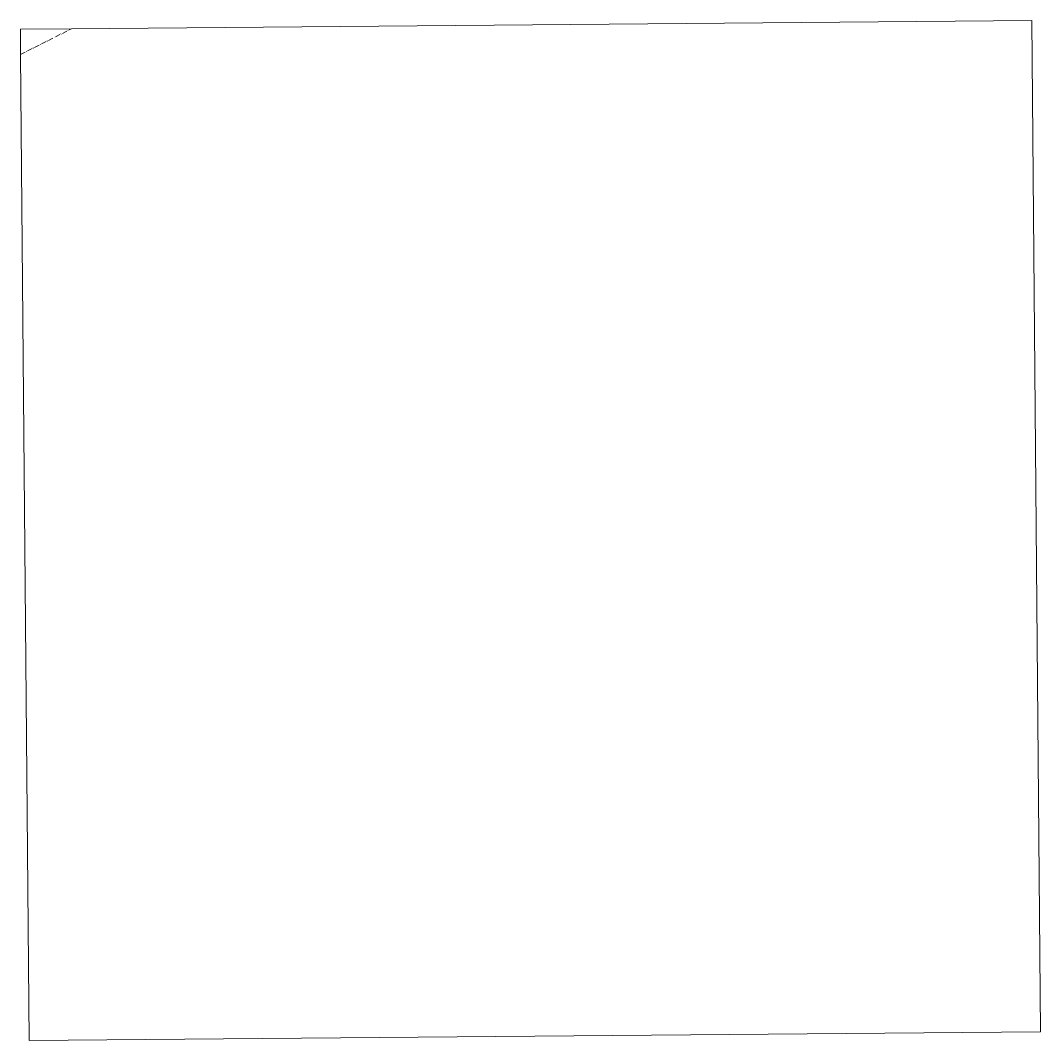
# Model space of a CAD drawing. Header units: metres. Extents: x 551594 to 552603, y 1834501 to 1835509.
import ezdxf

# ---------------------------------------------------------------- set-up
doc = ezdxf.new("R2010")
doc.units = ezdxf.units.M
doc.linetypes.add('DOT_DASHED', pattern=[7.7, 5, -1.2, 0.3, -1.2])
doc.layers.add('22', color=7, linetype='DOT_DASHED', lineweight=13)
doc.layers.add('63', color=7, linetype='Continuous', lineweight=13)

msp = doc.modelspace()

# ---------------------------------------------------------------- linework, layer by layer
at = {"layer": '22'}
msp.add_line((551594.55, 1835475.66), (551644.7, 1835500.98), dxfattribs=at)
at = {"layer": '63'}
for p, q in [((552602.74, 1834509.58), (552594.02, 1835509.27)), ((551603.05, 1834500.86), (552602.74, 1834509.58))]:
    msp.add_line(p, q, dxfattribs=at)
for points in [[(551594.33, 1835500.55), (551644.7, 1835500.98), (552594.02, 1835509.27)], [(551603.05, 1834500.86), (551594.55, 1835475.66), (551594.33, 1835500.55)]]:
    msp.add_lwpolyline(points, dxfattribs=at)

doc.saveas('drawing.dxf')
